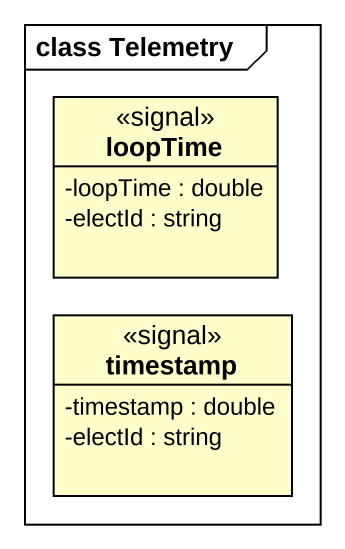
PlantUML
@startuml
mainframe class Telemetry
hide circle
hide empty members
skinparam classAttributeIconSize 0
class loopTime <<signal>> {
  -loopTime : double
  -electId : string
}
class timestamp <<signal>> {
  -timestamp : double
  -electId : string
}
@enduml
